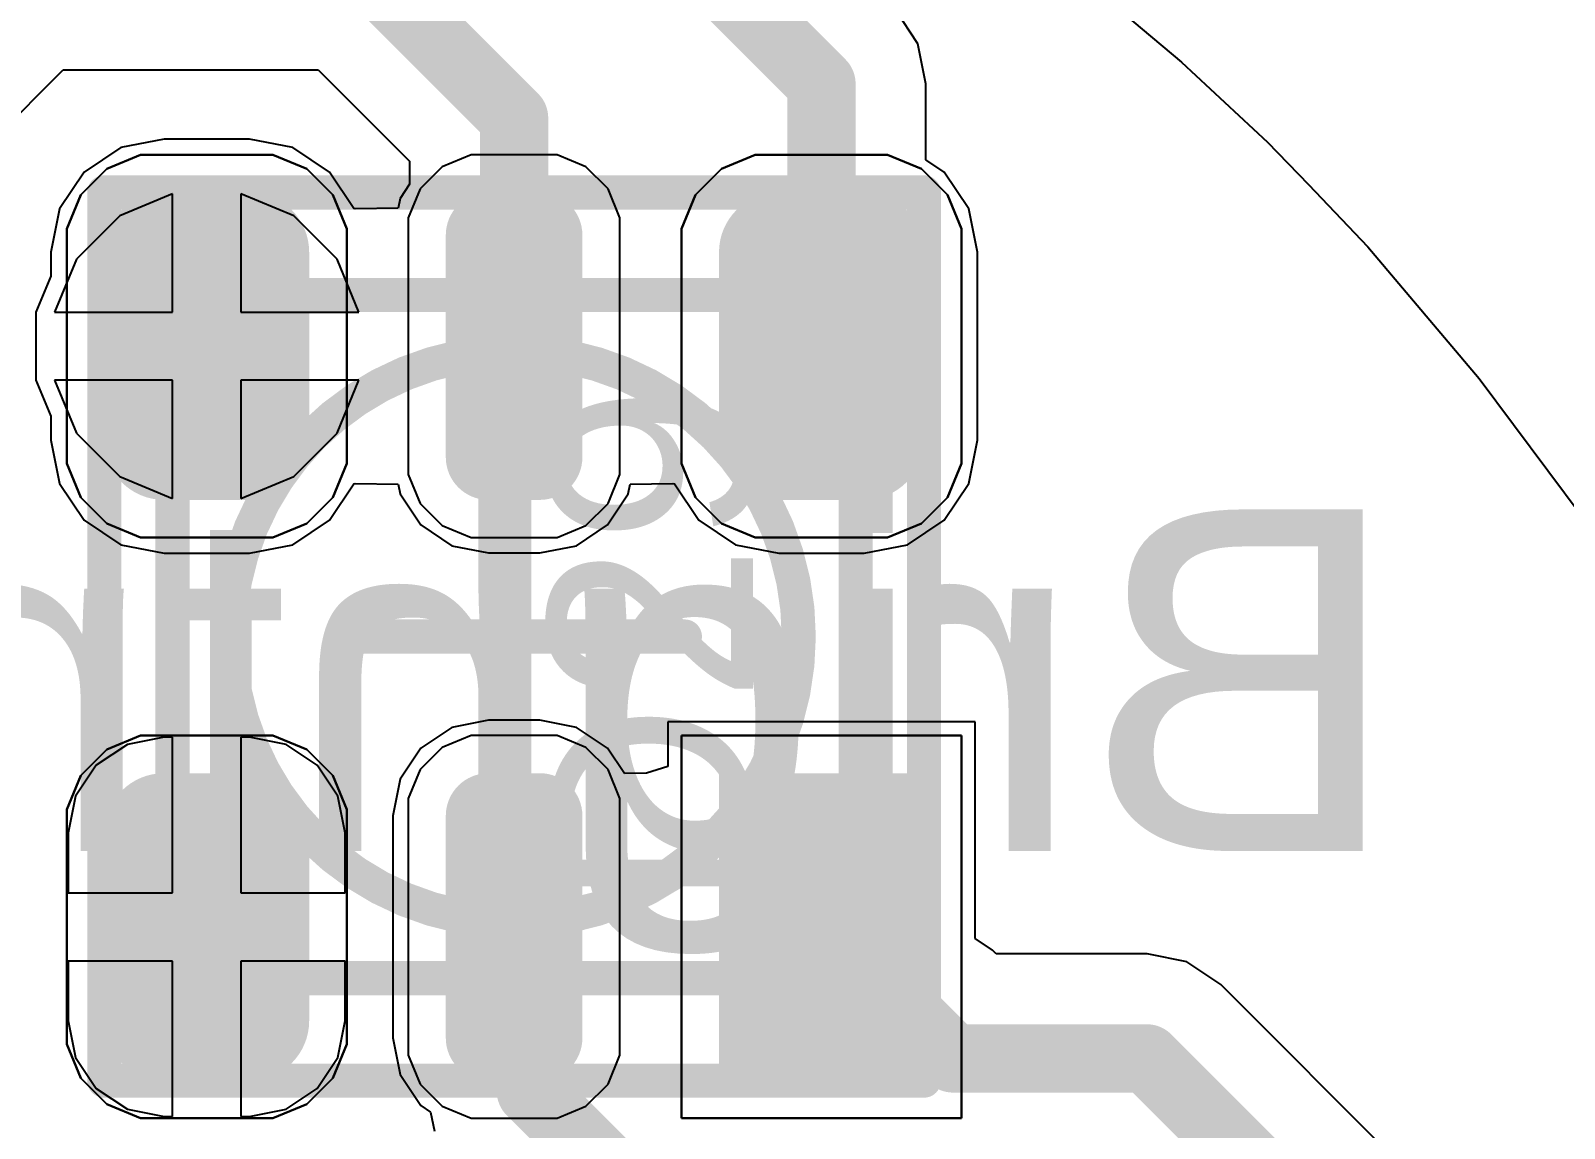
# Model space of a CAD drawing. Header units: inches. Extents: x -30 to 118, y 20 to 51.
# Drawn here: x 82.331 to 86.822, y 44.895 to 48.109 of the extents above; entities that cross this region are included whole.
import ezdxf

# ---------------------------------------------------------------- set-up
doc = ezdxf.new("R2010")
doc.units = ezdxf.units.IN
for name, color, linetype in [('Bottom Layer', 5, 'Continuous'), ('Bottom Overlay', 54, 'Continuous'), ('Mechanical 1', 6, 'Continuous'), ('Top Component Outline', 56, 'Continuous'), ('Top Courtyard', 56, 'Continuous'), ('Top Layer', 1, 'Continuous'), ('Top Overlay', 2, 'Continuous'), ('Top Paste', 8, 'Continuous'), ('Top Solder', 216, 'Continuous'), ('Via Holes', 16, 'Continuous')]:
    doc.layers.add(name, color=color, linetype=linetype)
doc.styles.add('Arial', font='', dxfattribs={"height": 0.2})
doc.styles.get('Arial').set_extended_font_data('Arial')

# ---------------------------------------------------------------- blocks, each defined once
blk = doc.blocks.new('APA_RGB_LED_2020_549')
at = {"layer": 'Top Layer'}
h = blk.add_hatch(color=1, dxfattribs=at)
edge = h.paths.add_edge_path()
edge.add_arc((-1.125, 1.025), 0.125, 90, 180)
edge.add_line((-1.25, 1.025), (-1.25, 0.775))
edge.add_arc((-1.125, 0.775), 0.125, 180, 270)
edge.add_line((-1.125, 0.65), (-0.575, 0.65))
edge.add_arc((-0.575, 0.775), 0.125, 270, 360)
edge.add_line((-0.45, 0.775), (-0.45, 1.025))
edge.add_arc((-0.575, 1.025), 0.125, 0, 90)
edge.add_line((-0.575, 1.15), (-1.125, 1.15))
h = blk.add_hatch(color=1, dxfattribs=at)
edge = h.paths.add_edge_path()
edge.add_arc((0.575, 1.025), 0.125, 90, 180)
edge.add_line((0.45, 1.025), (0.45, 0.775))
edge.add_arc((0.575, 0.775), 0.125, 180, 270)
edge.add_line((0.575, 0.65), (1.125, 0.65))
edge.add_arc((1.125, 0.775), 0.125, 270, 360)
edge.add_line((1.25, 0.775), (1.25, 1.025))
edge.add_arc((1.125, 1.025), 0.125, 0, 90)
edge.add_line((1.125, 1.15), (0.575, 1.15))
h = blk.add_hatch(color=1, dxfattribs=at)
edge = h.paths.add_edge_path()
edge.add_arc((-1.175, 0.075), 0.075, 90, 180)
edge.add_line((-1.25, 0.075), (-1.25, -0.075))
edge.add_arc((-1.175, -0.075), 0.075, 180, 270)
edge.add_line((-1.175, -0.15), (-0.525, -0.15))
edge.add_arc((-0.525, -0.075), 0.075, 270, 360)
edge.add_line((-0.45, -0.075), (-0.45, 0.075))
edge.add_arc((-0.525, 0.075), 0.075, 0, 90)
edge.add_line((-0.525, 0.15), (-1.175, 0.15))
h = blk.add_hatch(color=1, dxfattribs=at)
edge = h.paths.add_edge_path()
edge.add_arc((0.525, 0.075), 0.075, 90, 180)
edge.add_line((0.45, 0.075), (0.45, -0.075))
edge.add_arc((0.525, -0.075), 0.075, 180, 270)
edge.add_line((0.525, -0.15), (1.175, -0.15))
edge.add_arc((1.175, -0.075), 0.075, 270, 360)
edge.add_line((1.25, -0.075), (1.25, 0.075))
edge.add_arc((1.175, 0.075), 0.075, 0, 90)
edge.add_line((1.175, 0.15), (0.525, 0.15))
blk.add_hatch(color=1, dxfattribs=at).paths.add_polyline_path([(-1.25, -0.65), (-0.45, -0.65), (-0.45, -1.15), (-1.25, -1.15)])
h = blk.add_hatch(color=1, dxfattribs=at)
edge = h.paths.add_edge_path()
edge.add_arc((0.575, -0.775), 0.125, 90, 180)
edge.add_line((0.45, -0.775), (0.45, -1.025))
edge.add_arc((0.575, -1.025), 0.125, 180, 270)
edge.add_line((0.575, -1.15), (1.125, -1.15))
edge.add_arc((1.125, -1.025), 0.125, 270, 360)
edge.add_line((1.25, -1.025), (1.25, -0.775))
edge.add_arc((1.125, -0.775), 0.125, 0, 90)
edge.add_line((1.125, -0.65), (0.575, -0.65))
at = {"layer": 'Top Paste'}
h = blk.add_hatch(color=8, dxfattribs=at)
edge = h.paths.add_edge_path()
edge.add_arc((-1.125, 1.025), 0.125, 90, 180)
edge.add_line((-1.25, 1.025), (-1.25, 0.775))
edge.add_arc((-1.125, 0.775), 0.125, 180, 270)
edge.add_line((-1.125, 0.65), (-0.575, 0.65))
edge.add_arc((-0.575, 0.775), 0.125, 270, 360)
edge.add_line((-0.45, 0.775), (-0.45, 1.025))
edge.add_arc((-0.575, 1.025), 0.125, 0, 90)
edge.add_line((-0.575, 1.15), (-1.125, 1.15))
h = blk.add_hatch(color=8, dxfattribs=at)
edge = h.paths.add_edge_path()
edge.add_arc((0.575, 1.025), 0.125, 90, 180)
edge.add_line((0.45, 1.025), (0.45, 0.775))
edge.add_arc((0.575, 0.775), 0.125, 180, 270)
edge.add_line((0.575, 0.65), (1.125, 0.65))
edge.add_arc((1.125, 0.775), 0.125, 270, 360)
edge.add_line((1.25, 0.775), (1.25, 1.025))
edge.add_arc((1.125, 1.025), 0.125, 0, 90)
edge.add_line((1.125, 1.15), (0.575, 1.15))
h = blk.add_hatch(color=8, dxfattribs=at)
edge = h.paths.add_edge_path()
edge.add_arc((-1.175, 0.075), 0.075, 90, 180)
edge.add_line((-1.25, 0.075), (-1.25, -0.075))
edge.add_arc((-1.175, -0.075), 0.075, 180, 270)
edge.add_line((-1.175, -0.15), (-0.525, -0.15))
edge.add_arc((-0.525, -0.075), 0.075, 270, 360)
edge.add_line((-0.45, -0.075), (-0.45, 0.075))
edge.add_arc((-0.525, 0.075), 0.075, 0, 90)
edge.add_line((-0.525, 0.15), (-1.175, 0.15))
h = blk.add_hatch(color=8, dxfattribs=at)
edge = h.paths.add_edge_path()
edge.add_arc((0.525, 0.075), 0.075, 90, 180)
edge.add_line((0.45, 0.075), (0.45, -0.075))
edge.add_arc((0.525, -0.075), 0.075, 180, 270)
edge.add_line((0.525, -0.15), (1.175, -0.15))
edge.add_arc((1.175, -0.075), 0.075, 270, 360)
edge.add_line((1.25, -0.075), (1.25, 0.075))
edge.add_arc((1.175, 0.075), 0.075, 0, 90)
edge.add_line((1.175, 0.15), (0.525, 0.15))
blk.add_hatch(color=8, dxfattribs=at).paths.add_polyline_path([(-1.25, -0.65), (-0.45, -0.65), (-0.45, -1.15), (-1.25, -1.15)])
h = blk.add_hatch(color=8, dxfattribs=at)
edge = h.paths.add_edge_path()
edge.add_arc((0.575, -0.775), 0.125, 90, 180)
edge.add_line((0.45, -0.775), (0.45, -1.025))
edge.add_arc((0.575, -1.025), 0.125, 180, 270)
edge.add_line((0.575, -1.15), (1.125, -1.15))
edge.add_arc((1.125, -1.025), 0.125, 270, 360)
edge.add_line((1.25, -1.025), (1.25, -0.775))
edge.add_arc((1.125, -0.775), 0.125, 0, 90)
edge.add_line((1.125, -0.65), (0.575, -0.65))
at = {"layer": 'Top Solder'}
h = blk.add_hatch(color=216, dxfattribs=at)
edge = h.paths.add_edge_path()
edge.add_arc((-1.125, 1.025), 0.175, 90, 180)
edge.add_line((-1.3, 1.025), (-1.3, 0.775))
edge.add_arc((-1.125, 0.775), 0.175, 180, 270)
edge.add_line((-1.125, 0.6), (-0.575, 0.6))
edge.add_arc((-0.575, 0.775), 0.175, 270, 360)
edge.add_line((-0.4, 0.775), (-0.4, 1.025))
edge.add_arc((-0.575, 1.025), 0.175, 0, 90)
edge.add_line((-0.575, 1.2), (-1.125, 1.2))
h = blk.add_hatch(color=216, dxfattribs=at)
edge = h.paths.add_edge_path()
edge.add_arc((0.575, 1.025), 0.175, 90, 180)
edge.add_line((0.4, 1.025), (0.4, 0.775))
edge.add_arc((0.575, 0.775), 0.175, 180, 270)
edge.add_line((0.575, 0.6), (1.125, 0.6))
edge.add_arc((1.125, 0.775), 0.175, 270, 360)
edge.add_line((1.3, 0.775), (1.3, 1.025))
edge.add_arc((1.125, 1.025), 0.175, 0, 90)
edge.add_line((1.125, 1.2), (0.575, 1.2))
h = blk.add_hatch(color=216, dxfattribs=at)
edge = h.paths.add_edge_path()
edge.add_arc((-1.175, 0.075), 0.125, 90, 180)
edge.add_line((-1.3, 0.075), (-1.3, -0.075))
edge.add_arc((-1.175, -0.075), 0.125, 180, 270)
edge.add_line((-1.175, -0.2), (-0.525, -0.2))
edge.add_arc((-0.525, -0.075), 0.125, 270, 360)
edge.add_line((-0.4, -0.075), (-0.4, 0.075))
edge.add_arc((-0.525, 0.075), 0.125, 0, 90)
edge.add_line((-0.525, 0.2), (-1.175, 0.2))
h = blk.add_hatch(color=216, dxfattribs=at)
edge = h.paths.add_edge_path()
edge.add_arc((0.525, 0.075), 0.125, 90, 180)
edge.add_line((0.4, 0.075), (0.4, -0.075))
edge.add_arc((0.525, -0.075), 0.125, 180, 270)
edge.add_line((0.525, -0.2), (1.175, -0.2))
edge.add_arc((1.175, -0.075), 0.125, 270, 360)
edge.add_line((1.3, -0.075), (1.3, 0.075))
edge.add_arc((1.175, 0.075), 0.125, 0, 90)
edge.add_line((1.175, 0.2), (0.525, 0.2))
blk.add_hatch(color=216, dxfattribs=at).paths.add_polyline_path([(-1.3, -0.6), (-0.4, -0.6), (-0.4, -1.2), (-1.3, -1.2)])
h = blk.add_hatch(color=216, dxfattribs=at)
edge = h.paths.add_edge_path()
edge.add_arc((0.575, -0.775), 0.175, 90, 180)
edge.add_line((0.4, -0.775), (0.4, -1.025))
edge.add_arc((0.575, -1.025), 0.175, 180, 270)
edge.add_line((0.575, -1.2), (1.125, -1.2))
edge.add_arc((1.125, -1.025), 0.175, 270, 360)
edge.add_line((1.3, -1.025), (1.3, -0.775))
edge.add_arc((1.125, -0.775), 0.175, 0, 90)
edge.add_line((1.125, -0.6), (0.575, -0.6))
at = {"layer": 'Top Component Outline'}
for points in [[(-1, 1, 0.1, 0.1, 0), (-1, -1, 0.1, 0.1, 0)], [(-1, 1, 0.1, 0.1, 0), (1, 1, 0.1, 0.1, 0)], [(1, 1, 0.1, 0.1, 0), (1, -1, 0.1, 0.1, 0)], [(-1, -1, 0.1, 0.1, 0), (1, -1, 0.1, 0.1, 0)]]:
    blk.add_lwpolyline(points, format="xyseb", dxfattribs=at)
for points in [[(-1.025, 1, 0.05, 0.05, 1), (-0.975, 1, 0.05, 0.05, 1)], [(-1.025, 1, 0.05, 0.05, 1), (-0.975, 1, 0.05, 0.05, 1)], [(0.975, 1, 0.05, 0.05, 1), (1.025, 1, 0.05, 0.05, 1)], [(0.975, 1, 0.05, 0.05, 1), (1.025, 1, 0.05, 0.05, 1)], [(-1.025, -1, 0.05, 0.05, 1), (-0.975, -1, 0.05, 0.05, 1)], [(-1.025, -1, 0.05, 0.05, 1), (-0.975, -1, 0.05, 0.05, 1)], [(0.975, -1, 0.05, 0.05, 1), (1.025, -1, 0.05, 0.05, 1)], [(0.975, -1, 0.05, 0.05, 1), (1.025, -1, 0.05, 0.05, 1)]]:
    blk.add_lwpolyline(points, format="xyseb", close=True, dxfattribs=at)
at = {"layer": 'Top Courtyard'}
for points in [[(-1.3, 1.2, 0.1, 0.1, 0), (1.3, 1.2, 0.1, 0.1, 0)], [(-1.3, 1.2, 0.1, 0.1, 0), (-1.3, -1.2, 0.1, 0.1, 0)], [(1.3, 1.2, 0.1, 0.1, 0), (1.3, -1.2, 0.1, 0.1, 0)], [(0, 0.5, 0.1, 0.1, 0), (0, -0.5, 0.1, 0.1, 0)], [(-0.5, 0, 0.1, 0.1, 0), (0.5, 0, 0.1, 0.1, 0)], [(-1.3, -1.2, 0.1, 0.1, 0), (1.3, -1.2, 0.1, 0.1, 0)]]:
    blk.add_lwpolyline(points, format="xyseb", dxfattribs=at)
for points in [[(-1.325, 1.2, 0.05, 0.05, 1), (-1.275, 1.2, 0.05, 0.05, 1)], [(-1.325, 1.2, 0.05, 0.05, 1), (-1.275, 1.2, 0.05, 0.05, 1)], [(1.275, 1.2, 0.05, 0.05, 1), (1.325, 1.2, 0.05, 0.05, 1)], [(1.275, 1.2, 0.05, 0.05, 1), (1.325, 1.2, 0.05, 0.05, 1)], [(-0.025, 0.5, 0.05, 0.05, 1), (0.025, 0.5, 0.05, 0.05, 1)], [(-0.525, 0, 0.05, 0.05, 1), (-0.475, 0, 0.05, 0.05, 1)], [(0.475, 0, 0.05, 0.05, 1), (0.525, 0, 0.05, 0.05, 1)], [(-0.025, -0.5, 0.05, 0.05, 1), (0.025, -0.5, 0.05, 0.05, 1)], [(-1.325, -1.2, 0.05, 0.05, 1), (-1.275, -1.2, 0.05, 0.05, 1)], [(-1.325, -1.2, 0.05, 0.05, 1), (-1.275, -1.2, 0.05, 0.05, 1)], [(1.275, -1.2, 0.05, 0.05, 1), (1.325, -1.2, 0.05, 0.05, 1)], [(1.275, -1.2, 0.05, 0.05, 1), (1.325, -1.2, 0.05, 0.05, 1)]]:
    blk.add_lwpolyline(points, format="xyseb", close=True, dxfattribs=at)
at = {"layer": 'Top Overlay'}
for p, q in [((-1.2929, 1.2689), (-1.1937, 1.31)), ((-1.1937, 1.31), (-1.14, 1.31)), ((-1.14, 1.31), (-1.14, 1.31)), ((-1.14, 1.31), (-0.56, 1.31)), ((-0.56, 1.31), (-0.5063, 1.31)), ((-0.5063, 1.31), (-0.4071, 1.2689)), ((0.4071, 1.2689), (0.5063, 1.31)), ((0.5063, 1.31), (0.56, 1.31)), ((0.56, 1.31), (0.56, 1.31)), ((0.56, 1.31), (1.14, 1.31)), ((1.14, 1.31), (1.1937, 1.31)), ((1.1937, 1.31), (1.2929, 1.2689)), ((-1.3689, 1.1929), (-1.2929, 1.2689)), ((-0.4071, 1.2689), (-0.3311, 1.1929)), ((0.3311, 1.1929), (0.4071, 1.2689)), ((1.2929, 1.2689), (1.3689, 1.1929)), ((-1.41, 1.0937), (-1.3689, 1.1929)), ((-0.3311, 1.1929), (-0.29, 1.0937)), ((0.29, 1.0937), (0.3311, 1.1929)), ((1.3689, 1.1929), (1.41, 1.0937)), ((-1.41, 1.04), (-1.41, 1.0937)), ((-0.29, 1.0937), (-0.29, 1.04)), ((0.29, 1.04), (0.29, 1.0937)), ((1.41, 1.0937), (1.41, 1.04)), ((-1.41, 0.76), (-1.41, 1.04)), ((-0.29, 1.04), (-0.29, 1.04)), ((-0.29, 1.04), (-0.29, 0.76)), ((0.29, 0.76), (0.29, 1.04)), ((1.41, 1.04), (1.41, 1.04)), ((1.41, 1.04), (1.41, 0.76)), ((-1.41, 0.76), (-1.41, 0.76)), ((-1.41, 0.7063), (-1.41, 0.76)), ((-0.29, 0.76), (-0.29, 0.7063)), ((0.29, 0.76), (0.29, 0.76)), ((0.29, 0.7063), (0.29, 0.76)), ((1.41, 0.76), (1.41, 0.7063)), ((-1.3689, 0.6071), (-1.41, 0.7063)), ((-0.29, 0.7063), (-0.3311, 0.6071)), ((0.3311, 0.6071), (0.29, 0.7063)), ((1.41, 0.7063), (1.3689, 0.6071)), ((-1.2929, 0.5311), (-1.3689, 0.6071)), ((-0.3311, 0.6071), (-0.4071, 0.5311)), ((0.4071, 0.5311), (0.3311, 0.6071)), ((1.3689, 0.6071), (1.2929, 0.5311)), ((-1.1937, 0.49), (-1.2929, 0.5311)), ((-0.4071, 0.5311), (-0.5063, 0.49)), ((0.5063, 0.49), (0.4071, 0.5311)), ((1.2929, 0.5311), (1.1937, 0.49)), ((-1.14, 0.49), (-1.1937, 0.49)), ((-0.56, 0.49), (-1.14, 0.49)), ((-0.5063, 0.49), (-0.56, 0.49)), ((-0.56, 0.49), (-0.56, 0.49)), ((0.56, 0.49), (0.5063, 0.49)), ((1.14, 0.49), (0.56, 0.49)), ((1.1937, 0.49), (1.14, 0.49)), ((1.14, 0.49), (1.14, 0.49)), ((-1.3103, 0.275), (-1.375, 0.2103)), ((-1.2258, 0.31), (-1.3103, 0.275)), ((-1.18, 0.31), (-1.2258, 0.31)), ((-0.52, 0.31), (-1.18, 0.31)), ((-0.4743, 0.31), (-0.52, 0.31)), ((-0.52, 0.31), (-0.52, 0.31)), ((-0.3897, 0.275), (-0.4743, 0.31)), ((-0.325, 0.2103), (-0.3897, 0.275)), ((0.3897, 0.275), (0.325, 0.2103)), ((0.4742, 0.31), (0.3897, 0.275)), ((0.52, 0.31), (0.4742, 0.31)), ((1.18, 0.31), (0.52, 0.31)), ((1.2258, 0.31), (1.18, 0.31)), ((1.18, 0.31), (1.18, 0.31)), ((1.3103, 0.275), (1.2258, 0.31)), ((1.375, 0.2103), (1.3103, 0.275)), ((-1.375, 0.2103), (-1.41, 0.1258)), ((-0.29, 0.1258), (-0.325, 0.2103)), ((0.325, 0.2103), (0.29, 0.1258)), ((1.41, 0.1258), (1.375, 0.2103)), ((-1.41, 0.1258), (-1.41, 0.08)), ((-0.29, 0.08), (-0.29, 0.1258)), ((0.29, 0.1258), (0.29, 0.08)), ((1.41, 0.08), (1.41, 0.1258)), ((-1.41, 0.08), (-1.41, -0.08)), ((-1.41, 0.08), (-1.41, 0.08)), ((-0.29, -0.08), (-0.29, 0.08)), ((0.29, 0.08), (0.29, -0.08)), ((0.29, 0.08), (0.29, 0.08)), ((1.41, -0.08), (1.41, 0.08)), ((-1.41, -0.08), (-1.41, -0.1257)), ((-0.29, -0.1257), (-0.29, -0.08)), ((-0.29, -0.08), (-0.29, -0.08)), ((0.29, -0.08), (0.29, -0.1257)), ((1.41, -0.1257), (1.41, -0.08)), ((1.41, -0.08), (1.41, -0.08)), ((-1.41, -0.1257), (-1.375, -0.2103)), ((-0.325, -0.2103), (-0.29, -0.1257)), ((0.29, -0.1257), (0.325, -0.2103)), ((1.375, -0.2103), (1.41, -0.1257)), ((-1.375, -0.2103), (-1.3103, -0.275)), ((-0.3897, -0.275), (-0.325, -0.2103)), ((0.325, -0.2103), (0.3897, -0.275)), ((1.3103, -0.275), (1.375, -0.2103)), ((-1.3103, -0.275), (-1.2258, -0.31)), ((-1.2258, -0.31), (-1.18, -0.31)), ((-1.18, -0.31), (-1.18, -0.31)), ((-1.18, -0.31), (-0.52, -0.31)), ((-0.52, -0.31), (-0.4743, -0.31)), ((-0.4743, -0.31), (-0.3897, -0.275)), ((0.3897, -0.275), (0.4742, -0.31)), ((0.4742, -0.31), (0.52, -0.31)), ((0.52, -0.31), (0.52, -0.31)), ((0.52, -0.31), (1.18, -0.31)), ((1.18, -0.31), (1.2258, -0.31)), ((1.2258, -0.31), (1.3103, -0.275)), ((-1.41, -1.31), (-1.41, -0.49)), ((-1.41, -0.49), (-0.29, -0.49)), ((-0.29, -0.49), (-0.29, -1.31)), ((0.4071, -0.5311), (0.5063, -0.49)), ((0.5063, -0.49), (0.56, -0.49)), ((0.56, -0.49), (0.56, -0.49)), ((0.56, -0.49), (1.14, -0.49)), ((1.14, -0.49), (1.1937, -0.49)), ((1.1937, -0.49), (1.2929, -0.5311)), ((0.3311, -0.6071), (0.4071, -0.5311)), ((1.2929, -0.5311), (1.3689, -0.6071)), ((0.29, -0.7063), (0.3311, -0.6071)), ((1.3689, -0.6071), (1.41, -0.7063)), ((0.29, -0.76), (0.29, -0.7063)), ((1.41, -0.7063), (1.41, -0.76)), ((0.29, -1.04), (0.29, -0.76)), ((1.41, -0.76), (1.41, -0.76)), ((1.41, -0.76), (1.41, -1.04)), ((0.29, -1.04), (0.29, -1.04)), ((0.29, -1.0937), (0.29, -1.04)), ((1.41, -1.04), (1.41, -1.0937)), ((0.3311, -1.1929), (0.29, -1.0937)), ((1.41, -1.0937), (1.3689, -1.1929)), ((0.4071, -1.2689), (0.3311, -1.1929)), ((1.3689, -1.1929), (1.2929, -1.2689)), ((0.5063, -1.31), (0.4071, -1.2689)), ((1.2929, -1.2689), (1.1937, -1.31)), ((-0.29, -1.31), (-1.41, -1.31)), ((0.56, -1.31), (0.5063, -1.31)), ((1.14, -1.31), (0.56, -1.31)), ((1.1937, -1.31), (1.14, -1.31)), ((1.14, -1.31), (1.14, -1.31))]:
    blk.add_line(p, q, dxfattribs=at)
at = {"layer": 'Top Courtyard', "style": 'Arial'}
blk.add_text('D29', height=0.6, dxfattribs=at).set_placement((-0.8, -0.7))

msp = doc.modelspace()

# ---------------------------------------------------------------- hatches: boundary and pattern name
at = {"layer": 'Bottom Layer'}
h = msp.add_hatch(color=5, dxfattribs=at)
edge = h.paths.add_edge_path()
edge.add_arc((82.8468, 47.185), 0.3, 0, 360)
at = {"layer": 'Top Layer'}
h = msp.add_hatch(color=1, dxfattribs=at)
edge = h.paths.add_edge_path()
edge.add_arc((82.8468, 47.185), 0.3, 0, 360)
at = {"layer": 'Via Holes'}
h = msp.add_hatch(color=7, dxfattribs=at)
edge = h.paths.add_edge_path()
edge.add_arc((82.8468, 47.185), 0.15, 0, 360)

# ---------------------------------------------------------------- linework, layer by layer
at = {"layer": 'Bottom Layer'}
for p, q in [((82.7468, 47.6307), (82.5919, 47.5665)), ((82.7468, 47.285), (82.7468, 47.6307)), ((83.1017, 47.5665), (82.9468, 47.6307)), ((82.9468, 47.6307), (82.9468, 47.285)), ((82.5919, 47.5665), (82.4653, 47.4399)), ((83.2283, 47.4399), (83.1017, 47.5665)), ((82.4653, 47.4399), (82.4011, 47.285)), ((83.2925, 47.285), (83.2283, 47.4399)), ((82.4011, 47.285), (82.7468, 47.285)), ((82.9468, 47.285), (83.2925, 47.285)), ((82.7468, 47.085), (82.4011, 47.085)), ((82.4011, 47.085), (82.4653, 46.9301)), ((82.7468, 46.7394), (82.7468, 47.085)), ((83.2925, 47.085), (82.9468, 47.085)), ((82.9468, 47.085), (82.9468, 46.7394)), ((83.2283, 46.9301), (83.2925, 47.085)), ((82.4653, 46.9301), (82.5919, 46.8035)), ((83.1017, 46.8035), (83.2283, 46.9301)), ((82.5919, 46.8035), (82.7468, 46.7394)), ((82.9468, 46.7394), (83.1017, 46.8035))]:
    msp.add_line(p, q, dxfattribs=at)
at = {"layer": 'Mechanical 1'}
for points in [[(83.1574, 46.9244, 0.1, 0.1, -0.198911), (83.7468, 47.1685, 0.1, 0.1, 0)], [(83.7468, 47.1685, 0.1, 0.1, -0.198911), (84.3362, 46.9244, 0.1, 0.1, 0)], [(82.9133, 46.335, 0.1, 0.1, -0.198911), (83.1574, 46.9244, 0.1, 0.1, 0)], [(84.3362, 46.9244, 0.1, 0.1, -0.198911), (84.5803, 46.335, 0.1, 0.1, 0)], [(83.1574, 45.7456, 0.1, 0.1, -0.198911), (82.9133, 46.335, 0.1, 0.1, 0)], [(84.5803, 46.335, 0.1, 0.1, -0.198911), (84.3362, 45.7456, 0.1, 0.1, 0)], [(83.7468, 45.5015, 0.1, 0.1, -0.198911), (83.1574, 45.7456, 0.1, 0.1, 0)], [(84.3362, 45.7456, 0.1, 0.1, -0.198911), (83.7468, 45.5015, 0.1, 0.1, 0)]]:
    msp.add_lwpolyline(points, format="xyseb", dxfattribs=at)
for points in [[(83.7218, 47.1685, 0.05, 0.05, 1), (83.7718, 47.1685, 0.05, 0.05, 1)], [(83.7218, 47.1685, 0.05, 0.05, 1), (83.7718, 47.1685, 0.05, 0.05, 1)], [(83.1324, 46.9244, 0.05, 0.05, 1), (83.1824, 46.9244, 0.05, 0.05, 1)], [(83.1324, 46.9244, 0.05, 0.05, 1), (83.1824, 46.9244, 0.05, 0.05, 1)], [(84.3112, 46.9244, 0.05, 0.05, 1), (84.3612, 46.9244, 0.05, 0.05, 1)], [(84.3112, 46.9244, 0.05, 0.05, 1), (84.3612, 46.9244, 0.05, 0.05, 1)], [(82.8883, 46.335, 0.05, 0.05, 1), (82.9383, 46.335, 0.05, 0.05, 1)], [(82.8883, 46.335, 0.05, 0.05, 1), (82.9383, 46.335, 0.05, 0.05, 1)], [(84.5553, 46.335, 0.05, 0.05, 1), (84.6053, 46.335, 0.05, 0.05, 1)], [(84.5553, 46.335, 0.05, 0.05, 1), (84.6053, 46.335, 0.05, 0.05, 1)], [(83.1324, 45.7456, 0.05, 0.05, 1), (83.1824, 45.7456, 0.05, 0.05, 1)], [(83.1324, 45.7456, 0.05, 0.05, 1), (83.1824, 45.7456, 0.05, 0.05, 1)], [(84.3112, 45.7456, 0.05, 0.05, 1), (84.3612, 45.7456, 0.05, 0.05, 1)], [(84.3112, 45.7456, 0.05, 0.05, 1), (84.3612, 45.7456, 0.05, 0.05, 1)], [(83.7218, 45.5015, 0.05, 0.05, 1), (83.7718, 45.5015, 0.05, 0.05, 1)], [(83.7218, 45.5015, 0.05, 0.05, 1), (83.7718, 45.5015, 0.05, 0.05, 1)]]:
    msp.add_lwpolyline(points, format="xyseb", close=True, dxfattribs=at)
at = {"layer": 'Top Layer'}
for p, q in [((84.9294, 48.0703), (84.8631, 48.1695)), ((84.9527, 47.9532), (84.9294, 48.0703)), ((82.0059, 47.5733), (82.4267, 47.9941)), ((82.4267, 47.9941), (83.1733, 47.9941)), ((83.1733, 47.9941), (83.4409, 47.7265)), ((84.9527, 47.73), (84.9527, 47.9532)), ((84.9527, 47.9532), (84.9527, 47.9532)), ((82.7218, 47.7914), (82.595, 47.7662)), ((82.9718, 47.7914), (82.7218, 47.7914)), ((83.0986, 47.7662), (82.9718, 47.7914)), ((82.595, 47.7662), (82.4875, 47.6943)), ((83.2061, 47.6943), (83.0986, 47.7662)), ((82.4875, 47.6943), (82.4157, 47.5868)), ((83.2774, 47.5877), (83.2061, 47.6943)), ((83.4409, 47.7265), (83.4409, 47.6595)), ((85.0061, 47.6943), (84.9527, 47.73)), ((85.0779, 47.5868), (85.0061, 47.6943)), ((83.4409, 47.6595), (83.4128, 47.6173)), ((83.4128, 47.6173), (83.4071, 47.5887)), ((82.4157, 47.5868), (82.3904, 47.46)), ((83.2816, 47.5869), (83.2774, 47.5877)), ((83.4071, 47.5887), (83.2816, 47.5869)), ((85.1032, 47.46), (85.0779, 47.5868)), ((82.3904, 47.46), (82.3904, 47.3898)), ((85.1032, 46.91), (85.1032, 47.46)), ((82.3904, 47.3898), (82.3468, 47.2845)), ((82.3468, 47.2845), (82.3468, 47.0856)), ((82.3468, 47.0856), (82.3904, 46.9802)), ((82.3904, 46.9802), (82.3904, 46.91)), ((82.3904, 46.91), (82.4157, 46.7832)), ((85.0779, 46.7832), (85.1032, 46.91)), ((82.4157, 46.7832), (82.4875, 46.6757)), ((83.2061, 46.6757), (83.2774, 46.7824)), ((83.2774, 46.7824), (83.2816, 46.7832)), ((83.2816, 46.7832), (83.4071, 46.7814)), ((83.4071, 46.7814), (83.4128, 46.7527)), ((83.4128, 46.7527), (83.4735, 46.6618)), ((84.0201, 46.6618), (84.0808, 46.7527)), ((84.0808, 46.7527), (84.0865, 46.7814)), ((84.0865, 46.7814), (84.212, 46.7832)), ((84.212, 46.7832), (84.2162, 46.7824)), ((84.2162, 46.7824), (84.2875, 46.6757)), ((85.0061, 46.6757), (85.0779, 46.7832)), ((82.4875, 46.6757), (82.595, 46.6039)), ((83.0986, 46.6039), (83.2061, 46.6757)), ((83.4735, 46.6618), (83.5645, 46.601)), ((83.9291, 46.601), (84.0201, 46.6618)), ((84.2875, 46.6757), (84.395, 46.6039)), ((84.8986, 46.6039), (85.0061, 46.6757)), ((82.595, 46.6039), (82.7218, 46.5786)), ((82.7218, 46.5786), (82.9718, 46.5786)), ((82.9718, 46.5786), (83.0986, 46.6039)), ((83.5645, 46.601), (83.6718, 46.5796)), ((83.6718, 46.5796), (83.8218, 46.5796)), ((83.8218, 46.5796), (83.9291, 46.601)), ((84.395, 46.6039), (84.5218, 46.5786)), ((84.5218, 46.5786), (84.7718, 46.5786)), ((84.7718, 46.5786), (84.8986, 46.6039)), ((83.6718, 46.0904), (83.5645, 46.0691)), ((83.8218, 46.0904), (83.6718, 46.0904)), ((83.9291, 46.0691), (83.8218, 46.0904)), ((85.0968, 46.085), (84.1968, 46.085)), ((84.1968, 46.085), (84.1968, 45.955)), ((85.0968, 45.4507), (85.0968, 46.085)), ((82.7218, 46.0404), (82.6145, 46.0191)), ((82.7468, 46.0404), (82.7218, 46.0404)), ((82.7468, 45.585), (82.7468, 46.0404)), ((82.9718, 46.0404), (82.9468, 46.0404)), ((82.9468, 46.0404), (82.9468, 45.585)), ((83.0791, 46.0191), (82.9718, 46.0404)), ((83.5645, 46.0691), (83.4735, 46.0083)), ((84.0201, 46.0083), (83.9291, 46.0691)), ((82.6145, 46.0191), (82.5235, 45.9583)), ((83.1701, 45.9583), (83.0791, 46.0191)), ((83.4735, 46.0083), (83.4128, 45.9173)), ((84.0698, 45.9338), (84.0201, 46.0083)), ((82.5235, 45.9583), (82.4628, 45.8673)), ((83.2308, 45.8673), (83.1701, 45.9583)), ((84.1968, 45.955), (84.1348, 45.9348)), ((83.4128, 45.9173), (83.3914, 45.81)), ((84.1348, 45.9348), (84.0698, 45.9338)), ((82.4628, 45.8673), (82.4414, 45.76)), ((83.2522, 45.76), (83.2308, 45.8673)), ((83.3914, 45.81), (83.3914, 45.16)), ((82.4414, 45.76), (82.4414, 45.585)), ((83.2522, 45.585), (83.2522, 45.76)), ((82.4414, 45.585), (82.7468, 45.585)), ((82.9468, 45.585), (83.2522, 45.585)), ((85.1477, 45.4167), (85.0968, 45.4507)), ((85.1585, 45.4059), (85.1477, 45.4167)), ((85.6, 45.4059), (85.1585, 45.4059)), ((85.7171, 45.3826), (85.6, 45.4059)), ((85.6, 45.4059), (85.6, 45.4059)), ((82.7468, 45.385), (82.4414, 45.385)), ((82.4414, 45.385), (82.4414, 45.21)), ((82.7468, 44.9296), (82.7468, 45.385)), ((83.2522, 45.385), (82.9468, 45.385)), ((82.9468, 45.385), (82.9468, 44.9296)), ((83.2522, 45.21), (83.2522, 45.385)), ((85.8163, 45.3163), (85.7171, 45.3826)), ((86.5301, 44.6025), (85.8163, 45.3163)), ((82.4414, 45.21), (82.4628, 45.1027)), ((83.2308, 45.1027), (83.2522, 45.21)), ((83.3914, 45.16), (83.4128, 45.0527)), ((82.4628, 45.1027), (82.5235, 45.0118)), ((83.1701, 45.0118), (83.2308, 45.1027)), ((83.4128, 45.0527), (83.4735, 44.9618)), ((82.5235, 45.0118), (82.6145, 44.951)), ((83.0791, 44.951), (83.1701, 45.0118)), ((83.4735, 44.9618), (83.5024, 44.9425)), ((82.6145, 44.951), (82.7218, 44.9296)), ((82.7218, 44.9296), (82.7468, 44.9296)), ((82.9468, 44.9296), (82.9718, 44.9296)), ((82.9718, 44.9296), (83.0791, 44.951)), ((83.5024, 44.9425), (83.5135, 44.8869))]:
    msp.add_line(p, q, dxfattribs=at)
for points in [[(83.8, 48.8, 0.2, 0.2, 0), (84.6468, 47.9532, 0.2, 0.2, 0)], [(83.3, 48.3, 0.2, 0.2, 0), (83.7468, 47.8532, 0.2, 0.2, 0)], [(84.6468, 47.185, 0.2, 0.2, 0), (84.6468, 47.9532, 0.2, 0.2, 0)], [(83.7468, 47.185, 0.2, 0.2, 0), (83.7468, 47.8532, 0.2, 0.2, 0)], [(83.7468, 45.485, 0.2, 0.2, 0), (83.7961, 45.4358, 0.2, 0.2, 0)], [(84.6468, 45.3485, 0.2, 0.2, 0), (84.6468, 45.485, 0.2, 0.2, 0)], [(83.7961, 45.0039, 0.2, 0.2, 0), (83.7961, 45.4358, 0.2, 0.2, 0)], [(84.6468, 45.3485, 0.2, 0.2, 0), (84.7949, 45.2004, 0.2, 0.2, 0)], [(84.7949, 45.2004, 0.2, 0.2, 0), (84.9314, 45.2004, 0.2, 0.2, 0)], [(84.9314, 45.2004, 0.2, 0.2, 0), (85.0318, 45.1, 0.2, 0.2, 0)], [(85.0318, 45.1, 0.2, 0.2, 0), (85.6, 45.1, 0.2, 0.2, 0)], [(85.6, 45.1, 0.2, 0.2, 0), (86.3138, 44.3862, 0.2, 0.2, 0)], [(83.7961, 45.0039, 0.2, 0.2, 0), (84.2, 44.6, 0.2, 0.2, 0)]]:
    msp.add_lwpolyline(points, format="xyseb", dxfattribs=at)
for points in [[(84.5968, 47.9532, 0.1, 0.1, 1), (84.6968, 47.9532, 0.1, 0.1, 1)], [(84.5968, 47.9532, 0.1, 0.1, 1), (84.6968, 47.9532, 0.1, 0.1, 1)], [(83.6968, 47.8532, 0.1, 0.1, 1), (83.7968, 47.8532, 0.1, 0.1, 1)], [(83.6968, 47.8532, 0.1, 0.1, 1), (83.7968, 47.8532, 0.1, 0.1, 1)], [(83.6968, 47.185, 0.1, 0.1, 1), (83.7968, 47.185, 0.1, 0.1, 1)], [(84.5968, 47.185, 0.1, 0.1, 1), (84.6968, 47.185, 0.1, 0.1, 1)], [(83.6968, 45.485, 0.1, 0.1, 1), (83.7968, 45.485, 0.1, 0.1, 1)], [(84.5968, 45.485, 0.1, 0.1, 1), (84.6968, 45.485, 0.1, 0.1, 1)], [(83.7461, 45.4358, 0.1, 0.1, 1), (83.8461, 45.4358, 0.1, 0.1, 1)], [(83.7461, 45.4358, 0.1, 0.1, 1), (83.8461, 45.4358, 0.1, 0.1, 1)], [(84.5968, 45.3485, 0.1, 0.1, 1), (84.6968, 45.3485, 0.1, 0.1, 1)], [(84.5968, 45.3485, 0.1, 0.1, 1), (84.6968, 45.3485, 0.1, 0.1, 1)], [(84.7449, 45.2004, 0.1, 0.1, 1), (84.8449, 45.2004, 0.1, 0.1, 1)], [(84.7449, 45.2004, 0.1, 0.1, 1), (84.8449, 45.2004, 0.1, 0.1, 1)], [(84.8814, 45.2004, 0.1, 0.1, 1), (84.9814, 45.2004, 0.1, 0.1, 1)], [(84.8814, 45.2004, 0.1, 0.1, 1), (84.9814, 45.2004, 0.1, 0.1, 1)], [(84.9818, 45.1, 0.1, 0.1, 1), (85.0818, 45.1, 0.1, 0.1, 1)], [(84.9818, 45.1, 0.1, 0.1, 1), (85.0818, 45.1, 0.1, 0.1, 1)], [(85.55, 45.1, 0.1, 0.1, 1), (85.65, 45.1, 0.1, 0.1, 1)], [(85.55, 45.1, 0.1, 0.1, 1), (85.65, 45.1, 0.1, 0.1, 1)], [(83.7461, 45.0039, 0.1, 0.1, 1), (83.8461, 45.0039, 0.1, 0.1, 1)], [(83.7461, 45.0039, 0.1, 0.1, 1), (83.8461, 45.0039, 0.1, 0.1, 1)]]:
    msp.add_lwpolyline(points, format="xyseb", close=True, dxfattribs=at)
at = {"layer": 'Top Overlay'}
for p, q in [((85.4377, 48.2376), (85.7013, 48.0165)), ((85.7013, 48.0165), (85.9529, 47.7819)), ((85.9529, 47.7819), (86.0724, 47.6582)), ((82.6531, 47.745), (82.5539, 47.7039)), ((83.0405, 47.745), (82.6531, 47.745)), ((83.1397, 47.7039), (83.0405, 47.745)), ((83.621, 47.745), (83.5365, 47.71)), ((83.8725, 47.745), (83.621, 47.745)), ((83.9571, 47.71), (83.8725, 47.745)), ((84.4531, 47.745), (84.3539, 47.7039)), ((84.8405, 47.745), (84.4531, 47.745)), ((84.9397, 47.7039), (84.8405, 47.745)), ((82.5539, 47.7039), (82.4779, 47.628)), ((83.2157, 47.628), (83.1397, 47.7039)), ((83.5365, 47.71), (83.4718, 47.6453)), ((84.0218, 47.6453), (83.9571, 47.71)), ((84.3539, 47.7039), (84.2779, 47.628)), ((85.0157, 47.628), (84.9397, 47.7039)), ((86.0724, 47.6582), (86.2466, 47.4758)), ((82.4779, 47.628), (82.4368, 47.5287)), ((83.2568, 47.5287), (83.2157, 47.628)), ((83.4718, 47.6453), (83.4368, 47.5608)), ((84.0568, 47.5608), (84.0218, 47.6453)), ((84.2779, 47.628), (84.2368, 47.5287)), ((85.0568, 47.5287), (85.0157, 47.628)), ((83.4368, 47.5608), (83.4368, 47.515)), ((84.0568, 47.515), (84.0568, 47.5608)), ((82.4368, 47.5287), (82.4368, 47.475)), ((83.2568, 47.475), (83.2568, 47.5287)), ((83.4368, 47.515), (83.4368, 46.855)), ((84.0568, 46.855), (84.0568, 47.515)), ((84.2368, 47.5287), (84.2368, 47.475)), ((85.0568, 47.475), (85.0568, 47.5287)), ((82.4368, 47.475), (82.4368, 46.895)), ((83.2568, 46.895), (83.2568, 47.475)), ((84.2368, 47.475), (84.2368, 46.895)), ((85.0568, 46.895), (85.0568, 47.475)), ((86.2466, 47.4758), (86.5722, 47.0906)), ((86.5722, 47.0906), (86.8738, 46.6863)), ((82.4368, 46.895), (82.4368, 46.8413)), ((83.2568, 46.8413), (83.2568, 46.895)), ((84.2368, 46.895), (84.2368, 46.8413)), ((85.0568, 46.8413), (85.0568, 46.895)), ((82.4368, 46.8413), (82.4779, 46.7421)), ((83.2157, 46.7421), (83.2568, 46.8413)), ((83.4368, 46.855), (83.4368, 46.8093)), ((84.0568, 46.8093), (84.0568, 46.855)), ((84.2368, 46.8413), (84.2779, 46.7421)), ((85.0157, 46.7421), (85.0568, 46.8413)), ((83.4368, 46.8093), (83.4718, 46.7247)), ((84.0218, 46.7247), (84.0568, 46.8093)), ((82.4779, 46.7421), (82.5539, 46.6661)), ((83.1397, 46.6661), (83.2157, 46.7421)), ((83.4718, 46.7247), (83.5365, 46.66)), ((83.9571, 46.66), (84.0218, 46.7247)), ((84.2779, 46.7421), (84.3539, 46.6661)), ((84.9397, 46.6661), (85.0157, 46.7421)), ((82.5539, 46.6661), (82.6531, 46.625)), ((83.0405, 46.625), (83.1397, 46.6661)), ((83.5365, 46.66), (83.621, 46.625)), ((83.8725, 46.625), (83.9571, 46.66)), ((84.3539, 46.6661), (84.4531, 46.625)), ((84.8405, 46.625), (84.9397, 46.6661)), ((82.6531, 46.625), (83.0405, 46.625)), ((83.621, 46.625), (83.8725, 46.625)), ((84.4531, 46.625), (84.8405, 46.625)), ((82.6531, 46.045), (82.5539, 46.0039)), ((83.0405, 46.045), (82.6531, 46.045)), ((83.1397, 46.0039), (83.0405, 46.045)), ((83.621, 46.045), (83.5365, 46.01)), ((83.8725, 46.045), (83.621, 46.045)), ((83.9571, 46.01), (83.8725, 46.045)), ((85.0568, 46.045), (84.2368, 46.045)), ((84.2368, 46.045), (84.2368, 44.925)), ((85.0568, 44.925), (85.0568, 46.045)), ((82.5539, 46.0039), (82.4779, 45.928)), ((83.2157, 45.928), (83.1397, 46.0039)), ((83.5365, 46.01), (83.4718, 45.9453)), ((84.0218, 45.9453), (83.9571, 46.01)), ((83.4718, 45.9453), (83.4368, 45.8608)), ((84.0568, 45.8608), (84.0218, 45.9453)), ((82.4779, 45.928), (82.4368, 45.8287)), ((83.2568, 45.8287), (83.2157, 45.928)), ((83.4368, 45.8608), (83.4368, 45.815)), ((84.0568, 45.815), (84.0568, 45.8608)), ((82.4368, 45.8287), (82.4368, 45.775)), ((83.2568, 45.775), (83.2568, 45.8287)), ((83.4368, 45.815), (83.4368, 45.155)), ((84.0568, 45.155), (84.0568, 45.815)), ((82.4368, 45.775), (82.4368, 45.195)), ((83.2568, 45.195), (83.2568, 45.775)), ((82.4368, 45.195), (82.4368, 45.1413)), ((83.2568, 45.1413), (83.2568, 45.195)), ((82.4368, 45.1413), (82.4779, 45.0421)), ((83.2157, 45.0421), (83.2568, 45.1413)), ((83.4368, 45.155), (83.4368, 45.1093)), ((84.0568, 45.1093), (84.0568, 45.155)), ((83.4368, 45.1093), (83.4718, 45.0247)), ((84.0218, 45.0247), (84.0568, 45.1093)), ((82.4779, 45.0421), (82.5539, 44.9661)), ((83.1397, 44.9661), (83.2157, 45.0421)), ((83.4718, 45.0247), (83.5365, 44.96)), ((83.9571, 44.96), (84.0218, 45.0247)), ((82.5539, 44.9661), (82.6531, 44.925)), ((83.0405, 44.925), (83.1397, 44.9661)), ((83.5365, 44.96), (83.621, 44.925)), ((83.8725, 44.925), (83.9571, 44.96)), ((82.6531, 44.925), (83.0405, 44.925)), ((83.621, 44.925), (83.8725, 44.925)), ((84.2368, 44.925), (85.0568, 44.925))]:
    msp.add_line(p, q, dxfattribs=at)

# ---------------------------------------------------------------- block references
at = {"rotation": 90}
msp.add_blockref('APA_RGB_LED_2020_549', (83.7468, 46.335), dxfattribs=at)

# ---------------------------------------------------------------- texts
at = {"layer": 'Bottom Overlay', "style": 'Arial', "text_generation_flag": 2}
msp.add_text('Brightness', height=1, dxfattribs=at).set_placement((86.346, 45.7072))

doc.saveas('drawing.dxf')
